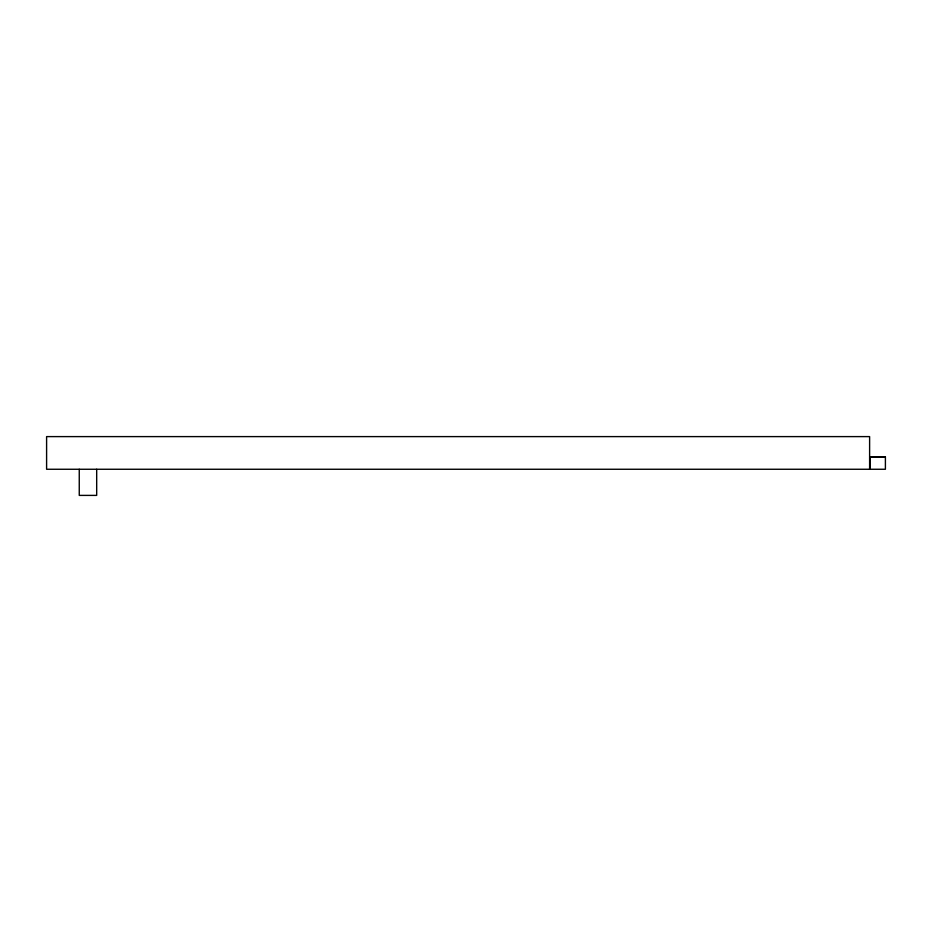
<?xml version="1.0" encoding="UTF-8"?>
<svg xmlns="http://www.w3.org/2000/svg" width="932" height="932" viewBox="0 0 932 932"><rect width="100%" height="100%" fill="white"/><g stroke="black" fill="none" stroke-linecap="round" stroke-linejoin="round"><path stroke-width="1.4" d="M869.614 456.96L884.852 456.96M870.162 469.262L870.162 456.75L885.4 456.75L885.4 469.262L46.6 469.262L46.6 436.607L869.614 436.607L869.614 469.262M96.683 469.262L96.683 495.393L79.255 495.393L79.255 469.262"/></g></svg>
